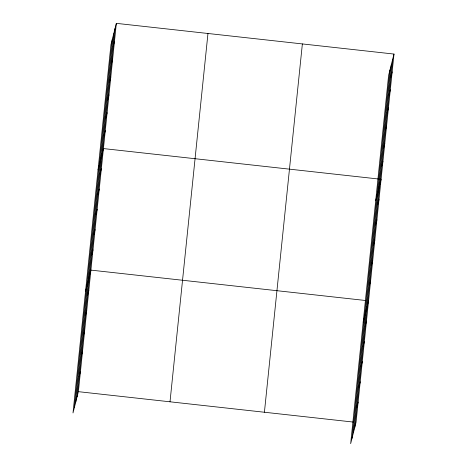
<?xml version="1.0" encoding="UTF-8"?>
<svg xmlns="http://www.w3.org/2000/svg" width="467" height="467" viewBox="0 0 467 467"><rect width="100%" height="100%" fill="white"/><g stroke="black" fill="none" stroke-linecap="round" stroke-linejoin="round"><path stroke-width="0.7" d="M74.352 407.603L112.302 39.286M75.742 402.099L113.697 33.782M77.096 396.757L115.045 28.446M116.336 23.35L110.953 44.628L73.004 412.939L78.386 391.667L116.336 23.35L393.996 54.061L356.047 422.372L350.664 443.65L388.614 75.333L393.996 54.061M170.011 401.801L207.967 33.484M264.415 412.238L302.371 43.927M352.013 438.309L389.968 69.997M353.408 432.81L391.358 64.493M354.757 427.468L392.712 59.157M113.207 46.332L114.491 41.242M111.362 64.224L112.652 59.128M109.517 82.116L110.807 77.02M107.673 100.002L108.963 94.906M105.828 117.894L107.118 112.798M103.989 135.78L105.279 130.69M98.052 169.854L103.435 148.576L378.276 178.978M100.055 173.928L101.345 168.832M97.971 194.184L99.261 189.094M95.881 214.446L97.171 209.35M93.797 234.703L95.081 229.606M91.707 254.959L92.997 249.863M85.525 291.396L90.907 270.119L365.749 300.52M87.533 295.471L88.823 290.381M85.443 315.733L86.734 310.637M83.36 335.989L84.644 330.893M81.27 356.245L82.56 351.149M79.18 376.501L80.47 371.405M390.867 77.043L392.157 71.947M389.023 94.935L390.313 89.839M387.178 112.821L388.468 107.731M385.333 130.713L386.623 125.617M383.495 148.605L384.785 143.509M381.65 166.491L382.94 161.395M375.713 200.565L381.095 179.287L379.683 179.13M377.721 204.639L379.006 199.543M375.631 224.896L376.922 219.799M373.542 245.152L374.832 240.061M371.458 265.414L372.748 260.317M369.368 285.67L370.658 280.574M363.186 322.107L368.568 300.83M365.194 326.182L366.484 321.086M363.104 346.438L364.394 341.348M361.02 366.7L362.31 361.604M358.93 386.956L360.22 381.86M356.846 407.212L358.136 402.116M78.386 391.667L353.227 422.063"/></g></svg>
